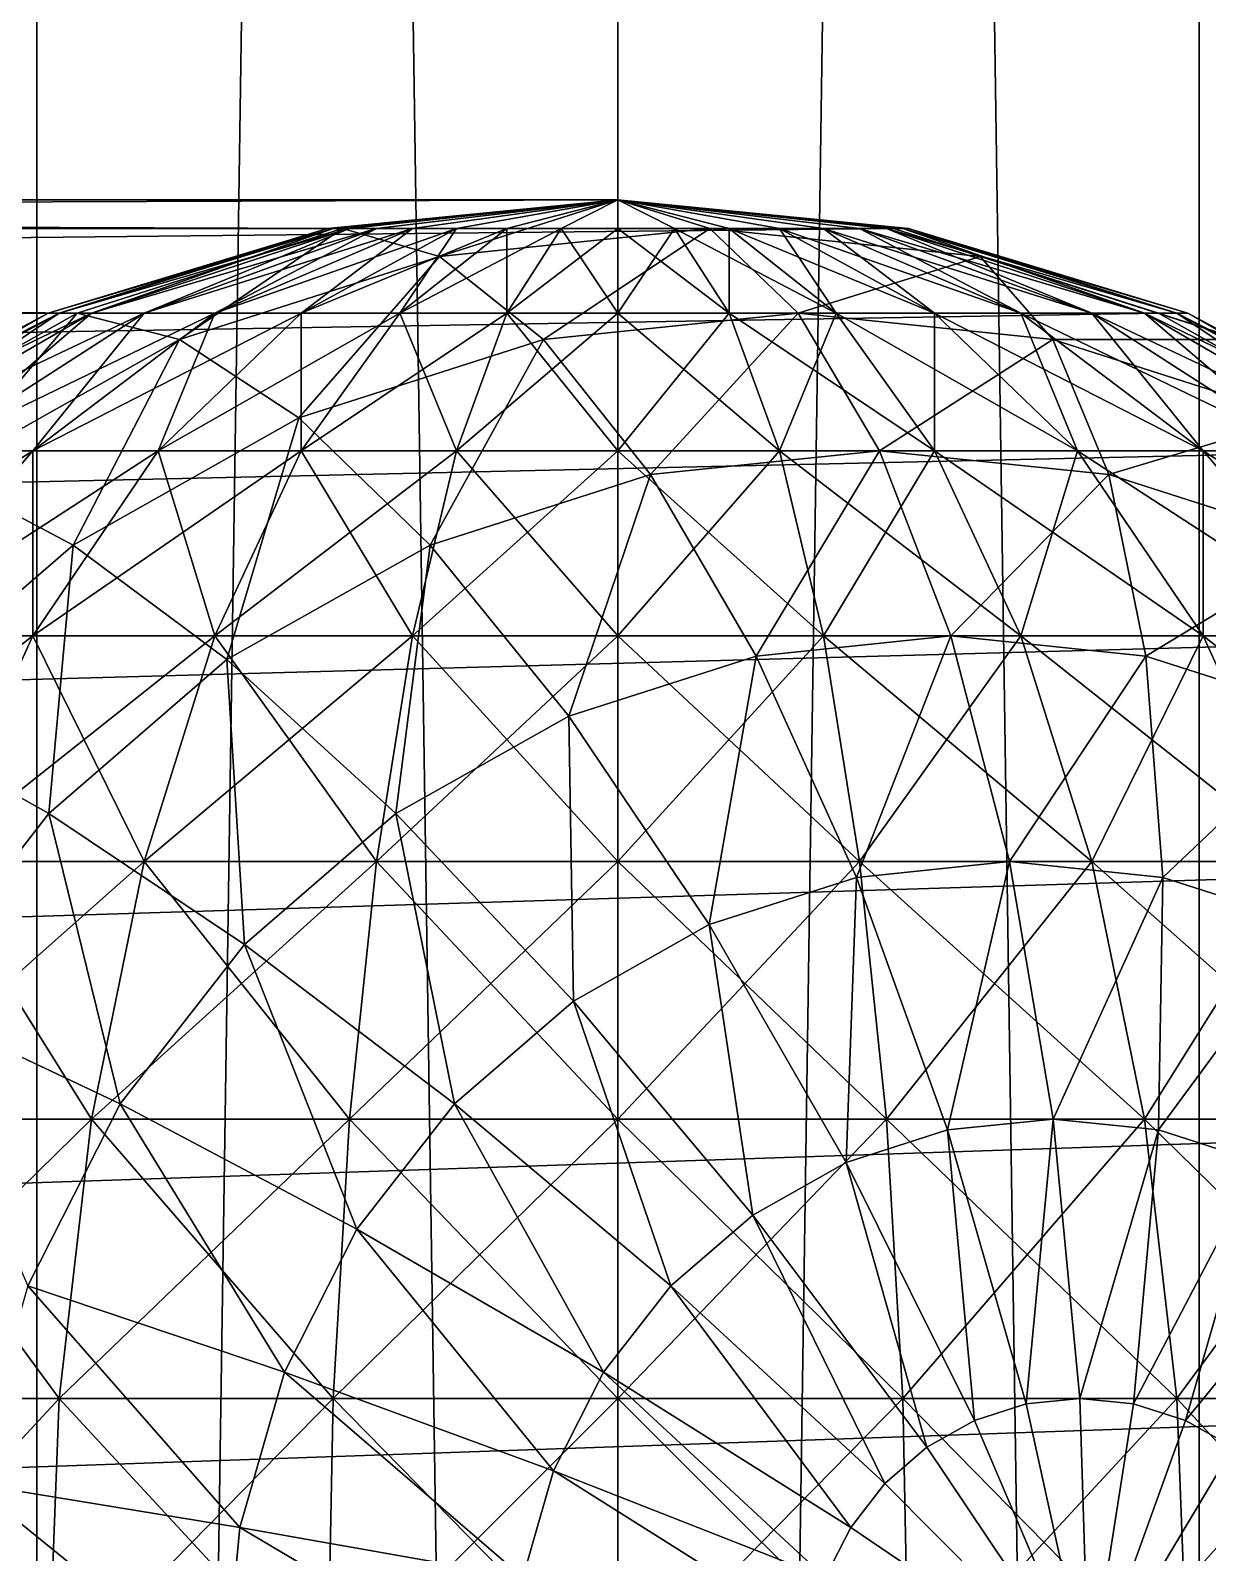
# Model space of a CAD drawing. Header units: millimetres. Extents: x -510 to 550, y -577 to 577.
# Drawn here: x 41.84 to 48.17, y -424.27 to -416.09 of the extents above; entities that cross this region are included whole.
import ezdxf

# ---------------------------------------------------------------- set-up
doc = ezdxf.new("R2010")
doc.units = ezdxf.units.MM
for name, color, linetype, true_color in [('middle_right_fork_1', 7, 'Continuous', 0x5c6b75), ('middle_right_fork_top', 7, 'Continuous', 0x5c6b75), ('middle_right_support_collision', 7, 'Continuous', 0x5c6b75), ('structure_right_middle_bridge', 7, 'Continuous', 0x5c6b75)]:
    doc.layers.add(name, color=color, linetype=linetype, true_color=true_color)

msp = doc.modelspace()

# ---------------------------------------------------------------- linework, layer by layer
at = {"layer": 'middle_right_fork_1', "true_color": 0x5c6b75}
for points in [[(0, -417, -280), (-1.4806, -417.1537, -279.5065), (43.5194, -417.1537, -144.5065)], [(1.4806, -417.1537, -280.4935), (0, -417, -280), (45, -417, -145)], [(0, -417, -280), (43.5194, -417.1537, -144.5065), (45, -417, -145)], [(1.4806, -417.1537, -280.4935), (45, -417, -145), (46.4806, -417.1537, -145.4935)], [(45, -417, -145), (43.5194, -417.1537, -144.5065), (44.0414, -417.3045, -143.0353)], [(45, -417, -145), (44.0414, -417.3045, -143.0353), (45.4935, -417.1537, -143.5194)], [(46.4806, -417.1537, -145.4935), (45, -417, -145), (45.4935, -417.1537, -143.5194)], [(-1.4806, -417.1537, -279.5065), (-2.9044, -417.609, -279.0319), (42.0956, -417.609, -144.0319)], [(-1.4806, -417.1537, -279.5065), (42.0956, -417.609, -144.0319), (43.5194, -417.1537, -144.5065)], [(2.9044, -417.609, -280.9681), (1.4806, -417.1537, -280.4935), (46.4806, -417.1537, -145.4935)], [(2.9044, -417.609, -280.9681), (46.4806, -417.1537, -145.4935), (47.9044, -417.609, -145.9681)], [(43.5194, -417.1537, -144.5065), (42.0956, -417.609, -144.0319), (42.645, -417.751, -142.5698)], [(43.5194, -417.1537, -144.5065), (42.645, -417.751, -142.5698), (44.0414, -417.3045, -143.0353)], [(45.4935, -417.1537, -143.5194), (44.0414, -417.3045, -143.0353), (44.6002, -417.751, -141.6397)], [(45.4935, -417.1537, -143.5194), (44.6002, -417.751, -141.6397), (45.9681, -417.609, -142.0956)], [(46.4806, -417.1537, -145.4935), (45.4935, -417.1537, -143.5194), (46.9457, -417.3045, -144.0034)], [(46.9457, -417.3045, -144.0034), (45.4935, -417.1537, -143.5194), (45.9681, -417.609, -142.0956)], [(47.9044, -417.609, -145.9681), (46.4806, -417.1537, -145.4935), (46.9457, -417.3045, -144.0034)], [(44.0414, -417.3045, -143.0353), (42.645, -417.751, -142.5698), (43.2848, -418.1716, -141.2012)], [(44.0414, -417.3045, -143.0353), (43.2848, -418.1716, -141.2012), (44.6002, -417.751, -141.6397)], [(46.9457, -417.3045, -144.0034), (45.9681, -417.609, -142.0956), (47.336, -417.751, -142.5516)], [(47.9044, -417.609, -145.9681), (46.9457, -417.3045, -144.0034), (48.3421, -417.751, -144.4689)], [(48.3421, -417.751, -144.4689), (46.9457, -417.3045, -144.0034), (47.336, -417.751, -142.5516)], [(-2.9044, -417.609, -279.0319), (40.7835, -418.3482, -143.5945), (42.0956, -417.609, -144.0319)], [(4.2165, -418.3482, -281.4055), (2.9044, -417.609, -280.9681), (47.9044, -417.609, -145.9681)], [(4.2165, -418.3482, -281.4055), (47.9044, -417.609, -145.9681), (49.2165, -418.3482, -146.4055)], [(42.0956, -417.609, -144.0319), (40.7835, -418.3482, -143.5945), (41.3581, -418.4761, -142.1409)], [(42.0956, -417.609, -144.0319), (41.3581, -418.4761, -142.1409), (42.645, -417.751, -142.5698)], [(45.9681, -417.609, -142.0956), (44.6002, -417.751, -141.6397), (45.1744, -418.4761, -140.3732)], [(45.9681, -417.609, -142.0956), (45.1744, -418.4761, -140.3732), (46.4055, -418.3482, -140.7835)], [(47.336, -417.751, -142.5516), (45.9681, -417.609, -142.0956), (46.4055, -418.3482, -140.7835)], [(49.2165, -418.3482, -146.4055), (47.9044, -417.609, -145.9681), (48.3421, -417.751, -144.4689)], [(42.645, -417.751, -142.5698), (41.3581, -418.4761, -142.1409), (42.0726, -418.8546, -140.7971)], [(42.645, -417.751, -142.5698), (42.0726, -418.8546, -140.7971), (43.2848, -418.1716, -141.2012)], [(44.6002, -417.751, -141.6397), (43.2848, -418.1716, -141.2012), (43.9906, -418.8546, -139.9786)], [(44.6002, -417.751, -141.6397), (43.9906, -418.8546, -139.9786), (45.1744, -418.4761, -140.3732)], [(47.336, -417.751, -142.5516), (46.4055, -418.3482, -140.7835), (47.6366, -418.4761, -141.1939)], [(48.3421, -417.751, -144.4689), (47.336, -417.751, -142.5516), (48.6514, -418.1716, -142.9901)], [(48.6514, -418.1716, -142.9901), (47.336, -417.751, -142.5516), (47.6366, -418.4761, -141.1939)], [(43.2848, -418.1716, -141.2012), (42.0726, -418.8546, -140.7971), (42.8996, -419.4693, -139.6149)], [(43.2848, -418.1716, -141.2012), (42.8996, -419.4693, -139.6149), (43.9906, -418.8546, -139.9786)], [(48.6514, -418.1716, -142.9901), (47.6366, -418.4761, -141.1939), (48.8204, -418.8546, -141.5885)], [(5.3666, -419.3431, -281.7889), (4.2165, -418.3482, -281.4055), (49.2165, -418.3482, -146.4055)], [(5.3666, -419.3431, -281.7889), (49.2165, -418.3482, -146.4055), (50.3666, -419.3431, -146.7889)], [(46.4055, -418.3482, -140.7835), (45.1744, -418.4761, -140.3732), (45.7419, -419.4518, -139.2844)], [(46.4055, -418.3482, -140.7835), (45.7419, -419.4518, -139.2844), (46.7889, -419.3431, -139.6334)], [(47.6366, -418.4761, -141.1939), (46.4055, -418.3482, -140.7835), (46.7889, -419.3431, -139.6334)], [(41.3581, -418.4761, -142.1409), (41.0101, -419.7737, -140.443), (42.0726, -418.8546, -140.7971)], [(45.1744, -418.4761, -140.3732), (43.9906, -418.8546, -139.9786), (44.7352, -419.7737, -138.9489)], [(45.1744, -418.4761, -140.3732), (44.7352, -419.7737, -138.9489), (45.7419, -419.4518, -139.2844)], [(47.6366, -418.4761, -141.1939), (46.7889, -419.3431, -139.6334), (47.8358, -419.4518, -139.9824)], [(48.8204, -418.8546, -141.5885), (47.6366, -418.4761, -141.1939), (47.8358, -419.4518, -139.9824)], [(42.0726, -418.8546, -140.7971), (41.0101, -419.7737, -140.443), (41.9434, -420.2965, -139.2961)], [(42.0726, -418.8546, -140.7971), (41.9434, -420.2965, -139.2961), (42.8996, -419.4693, -139.6149)], [(43.9906, -418.8546, -139.9786), (42.8996, -419.4693, -139.6149), (43.8074, -420.2965, -138.6396)], [(43.9906, -418.8546, -139.9786), (43.8074, -420.2965, -138.6396), (44.7352, -419.7737, -138.9489)], [(48.8204, -418.8546, -141.5885), (47.8358, -419.4518, -139.9824), (48.8425, -419.7737, -140.318)], [(6.3104, -420.5554, -282.1035), (5.3666, -419.3431, -281.7889), (50.3666, -419.3431, -146.7889)], [(6.3104, -420.5554, -282.1035), (50.3666, -419.3431, -146.7889), (51.3104, -420.5554, -147.1035)], [(46.7889, -419.3431, -139.6334), (45.7419, -419.4518, -139.2844), (46.2809, -420.6408, -138.4154)], [(46.7889, -419.3431, -139.6334), (46.2809, -420.6408, -138.4154), (47.1035, -420.5554, -138.6896)], [(47.8358, -419.4518, -139.9824), (46.7889, -419.3431, -139.6334), (47.1035, -420.5554, -138.6896)], [(45.7419, -419.4518, -139.2844), (44.7352, -419.7737, -138.9489), (45.4899, -420.8938, -138.1517)], [(45.7419, -419.4518, -139.2844), (45.4899, -420.8938, -138.1517), (46.2809, -420.6408, -138.4154)], [(47.8358, -419.4518, -139.9824), (47.1035, -420.5554, -138.6896), (47.9261, -420.6408, -138.9638)], [(48.8425, -419.7737, -140.318), (47.8358, -419.4518, -139.9824), (47.9261, -420.6408, -138.9638)], [(42.8996, -419.4693, -139.6149), (41.9434, -420.2965, -139.2961), (42.9941, -421, -138.3685)], [(42.8996, -419.4693, -139.6149), (42.9941, -421, -138.3685), (43.8074, -420.2965, -138.6396)], [(41.0101, -419.7737, -140.443), (41.1586, -421.3045, -139.0345), (41.9434, -420.2965, -139.2961)], [(44.7352, -419.7737, -138.9489), (43.8074, -420.2965, -138.6396), (44.7609, -421.3045, -137.9087)], [(44.7352, -419.7737, -138.9489), (44.7609, -421.3045, -137.9087), (45.4899, -420.8938, -138.1517)], [(48.8425, -419.7737, -140.318), (47.9261, -420.6408, -138.9638), (48.717, -420.8938, -139.2274)], [(41.9434, -420.2965, -139.2961), (41.1586, -421.3045, -139.0345), (42.3267, -421.8572, -138.1461)], [(41.9434, -420.2965, -139.2961), (42.3267, -421.8572, -138.1461), (42.9941, -421, -138.3685)], [(43.8074, -420.2965, -138.6396), (42.9941, -421, -138.3685), (44.122, -421.8572, -137.6958)], [(43.8074, -420.2965, -138.6396), (44.122, -421.8572, -137.6958), (44.7609, -421.3045, -137.9087)], [(7.0118, -421.9385, -282.3373), (6.3104, -420.5554, -282.1035), (51.3104, -420.5554, -147.1035)], [(7.0118, -421.9385, -282.3373), (51.3104, -420.5554, -147.1035), (52.0118, -421.9385, -147.3373)], [(47.1035, -420.5554, -138.6896), (46.2809, -420.6408, -138.4154), (46.7706, -421.9974, -137.7994)], [(47.1035, -420.5554, -138.6896), (46.7706, -421.9974, -137.7994), (47.3373, -421.9385, -137.9882)], [(47.9261, -420.6408, -138.9638), (47.1035, -420.5554, -138.6896), (47.3373, -421.9385, -137.9882)], [(46.2809, -420.6408, -138.4154), (45.4899, -420.8938, -138.1517), (46.2258, -422.1716, -137.6178)], [(46.2809, -420.6408, -138.4154), (46.2258, -422.1716, -137.6178), (46.7706, -421.9974, -137.7994)], [(47.9261, -420.6408, -138.9638), (47.3373, -421.9385, -137.9882), (47.9039, -421.9974, -138.1771)], [(48.717, -420.8938, -139.2274), (47.9261, -420.6408, -138.9638), (47.9039, -421.9974, -138.1771)], [(45.4899, -420.8938, -138.1517), (44.7609, -421.3045, -137.9087), (45.7237, -422.4545, -137.4504)], [(45.4899, -420.8938, -138.1517), (45.7237, -422.4545, -137.4504), (46.2258, -422.1716, -137.6178)], [(48.717, -420.8938, -139.2274), (47.9039, -421.9974, -138.1771), (48.4487, -422.1716, -138.3587)], [(42.9941, -421, -138.3685), (42.3267, -421.8572, -138.1461), (43.5976, -422.5307, -137.521)], [(42.9941, -421, -138.3685), (43.5976, -422.5307, -137.521), (44.122, -421.8572, -137.6958)], [(41.1586, -421.3045, -139.0345), (41.8308, -422.8352, -137.9808), (42.3267, -421.8572, -138.1461)], [(44.7609, -421.3045, -137.9087), (44.122, -421.8572, -137.6958), (45.2836, -422.8352, -137.3037)], [(44.7609, -421.3045, -137.9087), (45.2836, -422.8352, -137.3037), (45.7237, -422.4545, -137.4504)], [(42.3267, -421.8572, -138.1461), (41.8308, -422.8352, -137.9808), (43.2079, -423.2991, -137.3911)], [(42.3267, -421.8572, -138.1461), (43.2079, -423.2991, -137.3911), (43.5976, -422.5307, -137.521)], [(44.122, -421.8572, -137.6958), (43.5976, -422.5307, -137.521), (44.9224, -423.2991, -137.1833)], [(44.122, -421.8572, -137.6958), (44.9224, -423.2991, -137.1833), (45.2836, -422.8352, -137.3037)], [(7.4436, -423.4393, -282.4812), (7.0118, -421.9385, -282.3373), (52.0118, -421.9385, -147.3373)], [(7.4436, -423.4393, -282.4812), (52.0118, -421.9385, -147.3373), (52.4436, -423.4393, -147.4812)], [(47.3373, -421.9385, -137.9882), (46.7706, -421.9974, -137.7994), (47.1924, -423.4693, -137.4601)], [(47.3373, -421.9385, -137.9882), (47.1924, -423.4693, -137.4601), (47.4812, -423.4393, -137.5564)], [(47.9039, -421.9974, -138.1771), (47.3373, -421.9385, -137.9882), (47.4812, -423.4393, -137.5564)], [(46.7706, -421.9974, -137.7994), (46.2258, -422.1716, -137.6178), (46.9146, -423.5581, -137.3675)], [(46.7706, -421.9974, -137.7994), (46.9146, -423.5581, -137.3675), (47.1924, -423.4693, -137.4601)], [(47.9039, -421.9974, -138.1771), (47.4812, -423.4393, -137.5564), (47.7701, -423.4693, -137.6526)], [(48.4487, -422.1716, -138.3587), (47.9039, -421.9974, -138.1771), (47.7701, -423.4693, -137.6526)], [(46.2258, -422.1716, -137.6178), (45.7237, -422.4545, -137.4504), (46.6586, -423.7023, -137.2822)], [(46.2258, -422.1716, -137.6178), (46.6586, -423.7023, -137.2822), (46.9146, -423.5581, -137.3675)], [(48.4487, -422.1716, -138.3587), (47.7701, -423.4693, -137.6526), (48.0478, -423.5581, -137.7452)], [(48.9508, -422.4545, -138.5261), (48.4487, -422.1716, -138.3587), (48.0478, -423.5581, -137.7452)], [(45.7237, -422.4545, -137.4504), (45.2836, -422.8352, -137.3037), (46.4342, -423.8964, -137.2074)], [(45.7237, -422.4545, -137.4504), (46.4342, -423.8964, -137.2074), (46.6586, -423.7023, -137.2822)], [(48.9508, -422.4545, -138.5261), (48.0478, -423.5581, -137.7452), (48.3038, -423.7023, -137.8306)], [(43.5976, -422.5307, -137.521), (43.2079, -423.2991, -137.3911), (44.654, -423.8284, -137.0938)], [(43.5976, -422.5307, -137.521), (44.654, -423.8284, -137.0938), (44.9224, -423.2991, -137.1833)], [(41.8308, -422.8352, -137.9808), (41.5254, -423.8964, -137.879), (42.968, -424.1329, -137.3111)], [(41.8308, -422.8352, -137.9808), (42.968, -424.1329, -137.3111), (43.2079, -423.2991, -137.3911)], [(45.2836, -422.8352, -137.3037), (44.9224, -423.2991, -137.1833), (46.2501, -424.1329, -137.146)], [(45.2836, -422.8352, -137.3037), (46.2501, -424.1329, -137.146), (46.4342, -423.8964, -137.2074)], [(43.2079, -423.2991, -137.3911), (42.968, -424.1329, -137.3111), (44.4887, -424.4027, -137.0387)], [(43.2079, -423.2991, -137.3911), (44.4887, -424.4027, -137.0387), (44.654, -423.8284, -137.0938)], [(44.9224, -423.2991, -137.1833), (44.654, -423.8284, -137.0938), (46.1133, -424.4027, -137.1004)], [(44.9224, -423.2991, -137.1833), (46.1133, -424.4027, -137.1004), (46.2501, -424.1329, -137.146)], [(7.5895, -425, -282.5298), (7.4436, -423.4393, -282.4812), (52.4436, -423.4393, -147.4812)], [(7.5895, -425, -282.5298), (52.4436, -423.4393, -147.4812), (52.5895, -425, -147.5298)], [(47.4812, -423.4393, -137.5564), (47.1924, -423.4693, -137.4601), (47.5298, -425, -137.4105)], [(47.7701, -423.4693, -137.6526), (47.4812, -423.4393, -137.5564), (47.5298, -425, -137.4105)], [(47.1924, -423.4693, -137.4601), (46.9146, -423.5581, -137.3675), (47.5298, -425, -137.4105)], [(48.0478, -423.5581, -137.7452), (47.7701, -423.4693, -137.6526), (47.5298, -425, -137.4105)], [(46.9146, -423.5581, -137.3675), (46.6586, -423.7023, -137.2822), (47.5298, -425, -137.4105)], [(48.3038, -423.7023, -137.8306), (48.0478, -423.5581, -137.7452), (47.5298, -425, -137.4105)], [(46.6586, -423.7023, -137.2822), (46.4342, -423.8964, -137.2074), (47.5298, -425, -137.4105)], [(48.5282, -423.8964, -137.9054), (48.3038, -423.7023, -137.8306), (47.5298, -425, -137.4105)], [(44.654, -423.8284, -137.0938), (44.4887, -424.4027, -137.0387), (46.029, -424.6955, -137.0723)], [(44.654, -423.8284, -137.0938), (46.029, -424.6955, -137.0723), (46.1133, -424.4027, -137.1004)], [(41.5254, -423.8964, -137.879), (41.4223, -425, -137.8446), (42.887, -425, -137.2841)], [(41.5254, -423.8964, -137.879), (42.887, -425, -137.2841), (42.968, -424.1329, -137.3111)], [(46.4342, -423.8964, -137.2074), (46.2501, -424.1329, -137.146), (47.5298, -425, -137.4105)], [(48.7123, -424.1329, -137.9667), (48.5282, -423.8964, -137.9054), (47.5298, -425, -137.4105)], [(42.968, -424.1329, -137.3111), (42.887, -425, -137.2841), (44.4329, -425, -137.0201)], [(42.968, -424.1329, -137.3111), (44.4329, -425, -137.0201), (44.4887, -424.4027, -137.0387)], [(46.2501, -424.1329, -137.146), (46.1133, -424.4027, -137.1004), (47.5298, -425, -137.4105)], [(48.8491, -424.4027, -138.0123), (48.7123, -424.1329, -137.9667), (47.5298, -425, -137.4105)]]:
    msp.add_3dface(points, dxfattribs=at)
at = {"layer": 'middle_right_fork_top', "true_color": 0x5c6b75}
for points in [[(45, -417, -145), (43.4393, -417.1537, -145), (43.4693, -417.1537, -144.6955)], [(45, -417, -145), (43.4693, -417.1537, -145.3045), (43.4393, -417.1537, -145)], [(45, -417, -145), (43.4693, -417.1537, -144.6955), (43.5581, -417.1537, -144.4027)], [(45, -417, -145), (43.5581, -417.1537, -145.5973), (43.4693, -417.1537, -145.3045)], [(45, -417, -145), (43.5581, -417.1537, -144.4027), (43.7023, -417.1537, -144.1329)], [(45, -417, -145), (43.7023, -417.1537, -145.8671), (43.5581, -417.1537, -145.5973)], [(45, -417, -145), (43.7023, -417.1537, -144.1329), (43.8964, -417.1537, -143.8964)], [(45, -417, -145), (43.8964, -417.1537, -146.1036), (43.7023, -417.1537, -145.8671)], [(45, -417, -145), (43.8964, -417.1537, -143.8964), (44.1329, -417.1537, -143.7023)], [(45, -417, -145), (44.1329, -417.1537, -146.2977), (43.8964, -417.1537, -146.1036)], [(45, -417, -145), (44.1329, -417.1537, -143.7023), (44.4027, -417.1537, -143.5581)], [(45, -417, -145), (44.4027, -417.1537, -146.4419), (44.1329, -417.1537, -146.2977)], [(45, -417, -145), (44.4027, -417.1537, -143.5581), (44.6955, -417.1537, -143.4693)], [(45, -417, -145), (44.6955, -417.1537, -146.5307), (44.4027, -417.1537, -146.4419)], [(45, -417, -145), (44.6955, -417.1537, -143.4693), (45, -417.1537, -143.4393)], [(45, -417, -145), (45, -417.1537, -146.5607), (44.6955, -417.1537, -146.5307)], [(45, -417, -145), (46.5307, -417.1537, -144.6955), (46.5607, -417.1537, -145)], [(45, -417, -145), (46.4419, -417.1537, -144.4027), (46.5307, -417.1537, -144.6955)], [(45, -417, -145), (46.2977, -417.1537, -144.1329), (46.4419, -417.1537, -144.4027)], [(45, -417, -145), (46.1036, -417.1537, -143.8964), (46.2977, -417.1537, -144.1329)], [(45, -417, -145), (45.8671, -417.1537, -143.7023), (46.1036, -417.1537, -143.8964)], [(45, -417, -145), (45.5973, -417.1537, -143.5581), (45.8671, -417.1537, -143.7023)], [(45, -417, -145), (45.3045, -417.1537, -143.4693), (45.5973, -417.1537, -143.5581)], [(45, -417, -145), (45, -417.1537, -143.4393), (45.3045, -417.1537, -143.4693)], [(45, -417, -145), (45.3045, -417.1537, -146.5307), (45, -417.1537, -146.5607)], [(45, -417, -145), (45.5973, -417.1537, -146.4419), (45.3045, -417.1537, -146.5307)], [(45, -417, -145), (45.8671, -417.1537, -146.2977), (45.5973, -417.1537, -146.4419)], [(45, -417, -145), (46.1036, -417.1537, -146.1036), (45.8671, -417.1537, -146.2977)], [(45, -417, -145), (46.2977, -417.1537, -145.8671), (46.1036, -417.1537, -146.1036)], [(45, -417, -145), (46.4419, -417.1537, -145.5973), (46.2977, -417.1537, -145.8671)], [(45, -417, -145), (46.5307, -417.1537, -145.3045), (46.4419, -417.1537, -145.5973)], [(45, -417, -145), (46.5607, -417.1537, -145), (46.5307, -417.1537, -145.3045)], [(43.4693, -417.1537, -144.6955), (43.4393, -417.1537, -145), (41.9385, -417.609, -145)], [(43.4693, -417.1537, -144.6955), (41.9385, -417.609, -145), (41.9974, -417.609, -144.4027)], [(43.4393, -417.1537, -145), (41.9974, -417.609, -145.5973), (41.9385, -417.609, -145)], [(43.5581, -417.1537, -144.4027), (43.4693, -417.1537, -144.6955), (41.9974, -417.609, -144.4027)], [(43.5581, -417.1537, -144.4027), (41.9974, -417.609, -144.4027), (42.1716, -417.609, -143.8284)], [(43.4393, -417.1537, -145), (43.4693, -417.1537, -145.3045), (41.9974, -417.609, -145.5973)], [(43.4693, -417.1537, -145.3045), (42.1716, -417.609, -146.1716), (41.9974, -417.609, -145.5973)], [(43.7023, -417.1537, -144.1329), (43.5581, -417.1537, -144.4027), (42.1716, -417.609, -143.8284)], [(43.7023, -417.1537, -144.1329), (42.1716, -417.609, -143.8284), (42.4545, -417.609, -143.2991)], [(43.4693, -417.1537, -145.3045), (43.5581, -417.1537, -145.5973), (42.1716, -417.609, -146.1716)], [(43.5581, -417.1537, -145.5973), (42.4545, -417.609, -146.7009), (42.1716, -417.609, -146.1716)], [(43.8964, -417.1537, -143.8964), (43.7023, -417.1537, -144.1329), (42.4545, -417.609, -143.2991)], [(43.8964, -417.1537, -143.8964), (42.4545, -417.609, -143.2991), (42.8352, -417.609, -142.8352)], [(43.5581, -417.1537, -145.5973), (43.7023, -417.1537, -145.8671), (42.4545, -417.609, -146.7009)], [(43.7023, -417.1537, -145.8671), (42.8352, -417.609, -147.1648), (42.4545, -417.609, -146.7009)], [(44.1329, -417.1537, -143.7023), (43.8964, -417.1537, -143.8964), (42.8352, -417.609, -142.8352)], [(44.1329, -417.1537, -143.7023), (42.8352, -417.609, -142.8352), (43.2991, -417.609, -142.4545)], [(43.7023, -417.1537, -145.8671), (43.8964, -417.1537, -146.1036), (42.8352, -417.609, -147.1648)], [(43.8964, -417.1537, -146.1036), (43.2991, -417.609, -147.5455), (42.8352, -417.609, -147.1648)], [(44.4027, -417.1537, -143.5581), (44.1329, -417.1537, -143.7023), (43.2991, -417.609, -142.4545)], [(44.4027, -417.1537, -143.5581), (43.2991, -417.609, -142.4545), (43.8284, -417.609, -142.1716)], [(43.8964, -417.1537, -146.1036), (44.1329, -417.1537, -146.2977), (43.2991, -417.609, -147.5455)], [(44.1329, -417.1537, -146.2977), (43.8284, -417.609, -147.8284), (43.2991, -417.609, -147.5455)], [(44.6955, -417.1537, -143.4693), (44.4027, -417.1537, -143.5581), (43.8284, -417.609, -142.1716)], [(44.6955, -417.1537, -143.4693), (43.8284, -417.609, -142.1716), (44.4027, -417.609, -141.9974)], [(44.1329, -417.1537, -146.2977), (44.4027, -417.1537, -146.4419), (43.8284, -417.609, -147.8284)], [(44.4027, -417.1537, -146.4419), (44.4027, -417.609, -148.0026), (43.8284, -417.609, -147.8284)], [(45, -417.1537, -143.4393), (44.6955, -417.1537, -143.4693), (44.4027, -417.609, -141.9974)], [(45, -417.1537, -143.4393), (44.4027, -417.609, -141.9974), (45, -417.609, -141.9385)], [(44.4027, -417.1537, -146.4419), (44.6955, -417.1537, -146.5307), (44.4027, -417.609, -148.0026)], [(44.6955, -417.1537, -146.5307), (45, -417.609, -148.0615), (44.4027, -417.609, -148.0026)], [(44.6955, -417.1537, -146.5307), (45, -417.1537, -146.5607), (45, -417.609, -148.0615)], [(45.3045, -417.1537, -143.4693), (45, -417.1537, -143.4393), (45, -417.609, -141.9385)], [(45.3045, -417.1537, -143.4693), (45, -417.609, -141.9385), (45.5973, -417.609, -141.9974)], [(45, -417.1537, -146.5607), (45.3045, -417.1537, -146.5307), (45.5973, -417.609, -148.0026)], [(45, -417.1537, -146.5607), (45.5973, -417.609, -148.0026), (45, -417.609, -148.0615)], [(45.5973, -417.1537, -143.5581), (45.3045, -417.1537, -143.4693), (45.5973, -417.609, -141.9974)], [(45.3045, -417.1537, -146.5307), (45.5973, -417.1537, -146.4419), (46.1716, -417.609, -147.8284)], [(45.3045, -417.1537, -146.5307), (46.1716, -417.609, -147.8284), (45.5973, -417.609, -148.0026)], [(45.8671, -417.1537, -143.7023), (45.5973, -417.1537, -143.5581), (46.1716, -417.609, -142.1716)], [(45.5973, -417.1537, -143.5581), (45.5973, -417.609, -141.9974), (46.1716, -417.609, -142.1716)], [(45.5973, -417.1537, -146.4419), (45.8671, -417.1537, -146.2977), (46.7009, -417.609, -147.5455)], [(45.5973, -417.1537, -146.4419), (46.7009, -417.609, -147.5455), (46.1716, -417.609, -147.8284)], [(46.1036, -417.1537, -143.8964), (45.8671, -417.1537, -143.7023), (46.7009, -417.609, -142.4545)], [(45.8671, -417.1537, -143.7023), (46.1716, -417.609, -142.1716), (46.7009, -417.609, -142.4545)], [(45.8671, -417.1537, -146.2977), (46.1036, -417.1537, -146.1036), (47.1648, -417.609, -147.1648)], [(45.8671, -417.1537, -146.2977), (47.1648, -417.609, -147.1648), (46.7009, -417.609, -147.5455)], [(46.2977, -417.1537, -144.1329), (46.1036, -417.1537, -143.8964), (47.1648, -417.609, -142.8352)], [(46.1036, -417.1537, -143.8964), (46.7009, -417.609, -142.4545), (47.1648, -417.609, -142.8352)], [(46.1036, -417.1537, -146.1036), (46.2977, -417.1537, -145.8671), (47.5455, -417.609, -146.7009)], [(46.1036, -417.1537, -146.1036), (47.5455, -417.609, -146.7009), (47.1648, -417.609, -147.1648)], [(46.4419, -417.1537, -144.4027), (46.2977, -417.1537, -144.1329), (47.5455, -417.609, -143.2991)], [(46.2977, -417.1537, -144.1329), (47.1648, -417.609, -142.8352), (47.5455, -417.609, -143.2991)], [(46.2977, -417.1537, -145.8671), (46.4419, -417.1537, -145.5973), (47.8284, -417.609, -146.1716)], [(46.2977, -417.1537, -145.8671), (47.8284, -417.609, -146.1716), (47.5455, -417.609, -146.7009)], [(46.5307, -417.1537, -144.6955), (46.4419, -417.1537, -144.4027), (47.8284, -417.609, -143.8284)], [(46.4419, -417.1537, -144.4027), (47.5455, -417.609, -143.2991), (47.8284, -417.609, -143.8284)], [(46.4419, -417.1537, -145.5973), (46.5307, -417.1537, -145.3045), (48.0026, -417.609, -145.5973)], [(46.4419, -417.1537, -145.5973), (48.0026, -417.609, -145.5973), (47.8284, -417.609, -146.1716)], [(46.5607, -417.1537, -145), (46.5307, -417.1537, -144.6955), (48.0026, -417.609, -144.4027)], [(46.5307, -417.1537, -144.6955), (47.8284, -417.609, -143.8284), (48.0026, -417.609, -144.4027)], [(46.5307, -417.1537, -145.3045), (46.5607, -417.1537, -145), (48.0615, -417.609, -145)], [(46.5307, -417.1537, -145.3045), (48.0615, -417.609, -145), (48.0026, -417.609, -145.5973)], [(46.5607, -417.1537, -145), (48.0026, -417.609, -144.4027), (48.0615, -417.609, -145)], [(41.9974, -417.609, -144.4027), (41.9385, -417.609, -145), (40.5554, -418.3482, -145)], [(41.9974, -417.609, -144.4027), (40.5554, -418.3482, -145), (40.6408, -418.3482, -144.1329)], [(41.9385, -417.609, -145), (40.6408, -418.3482, -145.8671), (40.5554, -418.3482, -145)], [(42.1716, -417.609, -143.8284), (41.9974, -417.609, -144.4027), (40.6408, -418.3482, -144.1329)], [(42.1716, -417.609, -143.8284), (40.6408, -418.3482, -144.1329), (40.8938, -418.3482, -143.2991)], [(41.9385, -417.609, -145), (41.9974, -417.609, -145.5973), (40.6408, -418.3482, -145.8671)], [(41.9974, -417.609, -145.5973), (40.8938, -418.3482, -146.7009), (40.6408, -418.3482, -145.8671)], [(42.4545, -417.609, -143.2991), (42.1716, -417.609, -143.8284), (40.8938, -418.3482, -143.2991)], [(42.4545, -417.609, -143.2991), (40.8938, -418.3482, -143.2991), (41.3045, -418.3482, -142.5307)], [(41.9974, -417.609, -145.5973), (42.1716, -417.609, -146.1716), (40.8938, -418.3482, -146.7009)], [(42.1716, -417.609, -146.1716), (41.3045, -418.3482, -147.4693), (40.8938, -418.3482, -146.7009)], [(42.8352, -417.609, -142.8352), (42.4545, -417.609, -143.2991), (41.3045, -418.3482, -142.5307)], [(42.8352, -417.609, -142.8352), (41.3045, -418.3482, -142.5307), (41.8572, -418.3482, -141.8572)], [(42.1716, -417.609, -146.1716), (42.4545, -417.609, -146.7009), (41.3045, -418.3482, -147.4693)], [(42.4545, -417.609, -146.7009), (41.8572, -418.3482, -148.1428), (41.3045, -418.3482, -147.4693)], [(43.2991, -417.609, -142.4545), (42.8352, -417.609, -142.8352), (41.8572, -418.3482, -141.8572)], [(43.2991, -417.609, -142.4545), (41.8572, -418.3482, -141.8572), (42.5307, -418.3482, -141.3045)], [(42.4545, -417.609, -146.7009), (42.8352, -417.609, -147.1648), (41.8572, -418.3482, -148.1428)], [(42.8352, -417.609, -147.1648), (42.5307, -418.3482, -148.6955), (41.8572, -418.3482, -148.1428)], [(43.8284, -417.609, -142.1716), (43.2991, -417.609, -142.4545), (42.5307, -418.3482, -141.3045)], [(43.8284, -417.609, -142.1716), (42.5307, -418.3482, -141.3045), (43.2991, -418.3482, -140.8938)], [(42.8352, -417.609, -147.1648), (43.2991, -417.609, -147.5455), (42.5307, -418.3482, -148.6955)], [(43.2991, -417.609, -147.5455), (43.2991, -418.3482, -149.1062), (42.5307, -418.3482, -148.6955)], [(44.4027, -417.609, -141.9974), (43.8284, -417.609, -142.1716), (43.2991, -418.3482, -140.8938)], [(44.4027, -417.609, -141.9974), (43.2991, -418.3482, -140.8938), (44.1329, -418.3482, -140.6408)], [(43.2991, -417.609, -147.5455), (43.8284, -417.609, -147.8284), (43.2991, -418.3482, -149.1062)], [(43.8284, -417.609, -147.8284), (44.1329, -418.3482, -149.3592), (43.2991, -418.3482, -149.1062)], [(43.8284, -417.609, -147.8284), (44.4027, -417.609, -148.0026), (44.1329, -418.3482, -149.3592)], [(45, -417.609, -141.9385), (44.4027, -417.609, -141.9974), (44.1329, -418.3482, -140.6408)], [(45, -417.609, -141.9385), (44.1329, -418.3482, -140.6408), (45, -418.3482, -140.5554)], [(44.4027, -417.609, -148.0026), (45, -418.3482, -149.4446), (44.1329, -418.3482, -149.3592)], [(44.4027, -417.609, -148.0026), (45, -417.609, -148.0615), (45, -418.3482, -149.4446)], [(45.5973, -417.609, -141.9974), (45, -417.609, -141.9385), (45, -418.3482, -140.5554)], [(45.5973, -417.609, -141.9974), (45, -418.3482, -140.5554), (45.8671, -418.3482, -140.6408)], [(45, -417.609, -148.0615), (45.5973, -417.609, -148.0026), (45.8671, -418.3482, -149.3592)], [(45, -417.609, -148.0615), (45.8671, -418.3482, -149.3592), (45, -418.3482, -149.4446)], [(46.1716, -417.609, -142.1716), (45.5973, -417.609, -141.9974), (45.8671, -418.3482, -140.6408)], [(45.5973, -417.609, -148.0026), (46.1716, -417.609, -147.8284), (46.7009, -418.3482, -149.1062)], [(45.5973, -417.609, -148.0026), (46.7009, -418.3482, -149.1062), (45.8671, -418.3482, -149.3592)], [(46.1716, -417.609, -142.1716), (45.8671, -418.3482, -140.6408), (46.7009, -418.3482, -140.8938)], [(46.7009, -417.609, -142.4545), (46.1716, -417.609, -142.1716), (46.7009, -418.3482, -140.8938)], [(46.1716, -417.609, -147.8284), (46.7009, -417.609, -147.5455), (47.4693, -418.3482, -148.6955)], [(46.1716, -417.609, -147.8284), (47.4693, -418.3482, -148.6955), (46.7009, -418.3482, -149.1062)], [(47.1648, -417.609, -142.8352), (46.7009, -417.609, -142.4545), (47.4693, -418.3482, -141.3045)], [(46.7009, -417.609, -142.4545), (46.7009, -418.3482, -140.8938), (47.4693, -418.3482, -141.3045)], [(46.7009, -417.609, -147.5455), (47.1648, -417.609, -147.1648), (48.1428, -418.3482, -148.1428)], [(46.7009, -417.609, -147.5455), (48.1428, -418.3482, -148.1428), (47.4693, -418.3482, -148.6955)], [(47.5455, -417.609, -143.2991), (47.1648, -417.609, -142.8352), (48.1428, -418.3482, -141.8572)], [(47.1648, -417.609, -142.8352), (47.4693, -418.3482, -141.3045), (48.1428, -418.3482, -141.8572)], [(47.1648, -417.609, -147.1648), (47.5455, -417.609, -146.7009), (48.6955, -418.3482, -147.4693)], [(47.1648, -417.609, -147.1648), (48.6955, -418.3482, -147.4693), (48.1428, -418.3482, -148.1428)], [(47.8284, -417.609, -143.8284), (47.5455, -417.609, -143.2991), (48.6955, -418.3482, -142.5307)], [(47.5455, -417.609, -143.2991), (48.1428, -418.3482, -141.8572), (48.6955, -418.3482, -142.5307)], [(47.5455, -417.609, -146.7009), (47.8284, -417.609, -146.1716), (49.1062, -418.3482, -146.7009)], [(47.5455, -417.609, -146.7009), (49.1062, -418.3482, -146.7009), (48.6955, -418.3482, -147.4693)], [(48.0026, -417.609, -144.4027), (47.8284, -417.609, -143.8284), (49.1062, -418.3482, -143.2991)], [(47.8284, -417.609, -143.8284), (48.6955, -418.3482, -142.5307), (49.1062, -418.3482, -143.2991)], [(47.8284, -417.609, -146.1716), (48.0026, -417.609, -145.5973), (49.3592, -418.3482, -145.8671)], [(47.8284, -417.609, -146.1716), (49.3592, -418.3482, -145.8671), (49.1062, -418.3482, -146.7009)], [(48.0615, -417.609, -145), (48.0026, -417.609, -144.4027), (49.3592, -418.3482, -144.1329)], [(48.0026, -417.609, -144.4027), (49.1062, -418.3482, -143.2991), (49.3592, -418.3482, -144.1329)], [(48.0026, -417.609, -145.5973), (48.0615, -417.609, -145), (49.4446, -418.3482, -145)], [(48.0026, -417.609, -145.5973), (49.4446, -418.3482, -145), (49.3592, -418.3482, -145.8671)], [(48.0615, -417.609, -145), (49.3592, -418.3482, -144.1329), (49.4446, -418.3482, -145)], [(41.8572, -418.3482, -141.8572), (41.3045, -418.3482, -142.5307), (40.2965, -419.3431, -141.8572)], [(41.8572, -418.3482, -141.8572), (40.2965, -419.3431, -141.8572), (41, -419.3431, -141)], [(42.5307, -418.3482, -141.3045), (41.8572, -418.3482, -141.8572), (41, -419.3431, -141)], [(42.5307, -418.3482, -141.3045), (41, -419.3431, -141), (41.8572, -419.3431, -140.2965)], [(41.3045, -418.3482, -147.4693), (41.8572, -418.3482, -148.1428), (41, -419.3431, -149)], [(41.8572, -418.3482, -148.1428), (41.8572, -419.3431, -149.7035), (41, -419.3431, -149)], [(43.2991, -418.3482, -140.8938), (42.5307, -418.3482, -141.3045), (41.8572, -419.3431, -140.2965)], [(43.2991, -418.3482, -140.8938), (41.8572, -419.3431, -140.2965), (42.8352, -419.3431, -139.7737)], [(41.8572, -418.3482, -148.1428), (42.5307, -418.3482, -148.6955), (41.8572, -419.3431, -149.7035)], [(42.5307, -418.3482, -148.6955), (42.8352, -419.3431, -150.2263), (41.8572, -419.3431, -149.7035)], [(42.5307, -418.3482, -148.6955), (43.2991, -418.3482, -149.1062), (42.8352, -419.3431, -150.2263)], [(44.1329, -418.3482, -140.6408), (43.2991, -418.3482, -140.8938), (42.8352, -419.3431, -139.7737)], [(44.1329, -418.3482, -140.6408), (42.8352, -419.3431, -139.7737), (43.8964, -419.3431, -139.4518)], [(43.2991, -418.3482, -149.1062), (43.8964, -419.3431, -150.5482), (42.8352, -419.3431, -150.2263)], [(43.2991, -418.3482, -149.1062), (44.1329, -418.3482, -149.3592), (43.8964, -419.3431, -150.5482)], [(45, -418.3482, -140.5554), (44.1329, -418.3482, -140.6408), (43.8964, -419.3431, -139.4518)], [(45, -418.3482, -140.5554), (43.8964, -419.3431, -139.4518), (45, -419.3431, -139.3431)], [(44.1329, -418.3482, -149.3592), (45, -419.3431, -150.6569), (43.8964, -419.3431, -150.5482)], [(44.1329, -418.3482, -149.3592), (45, -418.3482, -149.4446), (45, -419.3431, -150.6569)], [(45.8671, -418.3482, -140.6408), (45, -418.3482, -140.5554), (45, -419.3431, -139.3431)], [(45.8671, -418.3482, -140.6408), (45, -419.3431, -139.3431), (46.1036, -419.3431, -139.4518)], [(45, -418.3482, -149.4446), (45.8671, -418.3482, -149.3592), (46.1036, -419.3431, -150.5482)], [(45, -418.3482, -149.4446), (46.1036, -419.3431, -150.5482), (45, -419.3431, -150.6569)], [(46.7009, -418.3482, -140.8938), (45.8671, -418.3482, -140.6408), (46.1036, -419.3431, -139.4518)], [(45.8671, -418.3482, -149.3592), (46.7009, -418.3482, -149.1062), (47.1648, -419.3431, -150.2263)], [(45.8671, -418.3482, -149.3592), (47.1648, -419.3431, -150.2263), (46.1036, -419.3431, -150.5482)], [(46.7009, -418.3482, -140.8938), (46.1036, -419.3431, -139.4518), (47.1648, -419.3431, -139.7737)], [(47.4693, -418.3482, -141.3045), (46.7009, -418.3482, -140.8938), (47.1648, -419.3431, -139.7737)], [(46.7009, -418.3482, -149.1062), (47.4693, -418.3482, -148.6955), (48.1428, -419.3431, -149.7035)], [(46.7009, -418.3482, -149.1062), (48.1428, -419.3431, -149.7035), (47.1648, -419.3431, -150.2263)], [(47.4693, -418.3482, -141.3045), (47.1648, -419.3431, -139.7737), (48.1428, -419.3431, -140.2965)], [(48.1428, -418.3482, -141.8572), (47.4693, -418.3482, -141.3045), (48.1428, -419.3431, -140.2965)], [(47.4693, -418.3482, -148.6955), (48.1428, -418.3482, -148.1428), (49, -419.3431, -149)], [(47.4693, -418.3482, -148.6955), (49, -419.3431, -149), (48.1428, -419.3431, -149.7035)], [(48.6955, -418.3482, -142.5307), (48.1428, -418.3482, -141.8572), (49, -419.3431, -141)], [(48.1428, -418.3482, -141.8572), (48.1428, -419.3431, -140.2965), (49, -419.3431, -141)], [(48.1428, -418.3482, -148.1428), (48.6955, -418.3482, -147.4693), (49.7035, -419.3431, -148.1428)], [(48.1428, -418.3482, -148.1428), (49.7035, -419.3431, -148.1428), (49, -419.3431, -149)], [(41.8572, -419.3431, -140.2965), (41, -419.3431, -141), (40.2965, -420.5554, -140.2965)], [(41.8572, -419.3431, -140.2965), (40.2965, -420.5554, -140.2965), (41.3045, -420.5554, -139.4693)], [(41, -419.3431, -149), (41.8572, -419.3431, -149.7035), (41.3045, -420.5554, -150.5307)], [(42.8352, -419.3431, -139.7737), (41.8572, -419.3431, -140.2965), (41.3045, -420.5554, -139.4693)], [(42.8352, -419.3431, -139.7737), (41.3045, -420.5554, -139.4693), (42.4545, -420.5554, -138.8546)], [(41.8572, -419.3431, -149.7035), (42.4545, -420.5554, -151.1454), (41.3045, -420.5554, -150.5307)], [(41.8572, -419.3431, -149.7035), (42.8352, -419.3431, -150.2263), (42.4545, -420.5554, -151.1454)], [(43.8964, -419.3431, -139.4518), (42.8352, -419.3431, -139.7737), (42.4545, -420.5554, -138.8546)], [(43.8964, -419.3431, -139.4518), (42.4545, -420.5554, -138.8546), (43.7023, -420.5554, -138.4761)], [(42.8352, -419.3431, -150.2263), (43.7023, -420.5554, -151.5239), (42.4545, -420.5554, -151.1454)], [(42.8352, -419.3431, -150.2263), (43.8964, -419.3431, -150.5482), (43.7023, -420.5554, -151.5239)], [(45, -419.3431, -139.3431), (43.8964, -419.3431, -139.4518), (43.7023, -420.5554, -138.4761)], [(45, -419.3431, -139.3431), (43.7023, -420.5554, -138.4761), (45, -420.5554, -138.3482)], [(43.8964, -419.3431, -150.5482), (45, -420.5554, -151.6518), (43.7023, -420.5554, -151.5239)], [(43.8964, -419.3431, -150.5482), (45, -419.3431, -150.6569), (45, -420.5554, -151.6518)], [(46.1036, -419.3431, -139.4518), (45, -419.3431, -139.3431), (45, -420.5554, -138.3482)], [(46.1036, -419.3431, -139.4518), (45, -420.5554, -138.3482), (46.2977, -420.5554, -138.4761)], [(45, -419.3431, -150.6569), (46.1036, -419.3431, -150.5482), (46.2977, -420.5554, -151.5239)], [(45, -419.3431, -150.6569), (46.2977, -420.5554, -151.5239), (45, -420.5554, -151.6518)], [(47.1648, -419.3431, -139.7737), (46.1036, -419.3431, -139.4518), (46.2977, -420.5554, -138.4761)], [(46.1036, -419.3431, -150.5482), (47.1648, -419.3431, -150.2263), (47.5455, -420.5554, -151.1454)], [(46.1036, -419.3431, -150.5482), (47.5455, -420.5554, -151.1454), (46.2977, -420.5554, -151.5239)], [(47.1648, -419.3431, -139.7737), (46.2977, -420.5554, -138.4761), (47.5455, -420.5554, -138.8546)], [(48.1428, -419.3431, -140.2965), (47.1648, -419.3431, -139.7737), (47.5455, -420.5554, -138.8546)], [(47.1648, -419.3431, -150.2263), (48.1428, -419.3431, -149.7035), (48.6955, -420.5554, -150.5307)], [(47.1648, -419.3431, -150.2263), (48.6955, -420.5554, -150.5307), (47.5455, -420.5554, -151.1454)], [(48.1428, -419.3431, -140.2965), (47.5455, -420.5554, -138.8546), (48.6955, -420.5554, -139.4693)], [(49, -419.3431, -141), (48.1428, -419.3431, -140.2965), (48.6955, -420.5554, -139.4693)], [(48.1428, -419.3431, -149.7035), (49, -419.3431, -149), (49.7035, -420.5554, -149.7035)], [(48.1428, -419.3431, -149.7035), (49.7035, -420.5554, -149.7035), (48.6955, -420.5554, -150.5307)], [(42.4545, -420.5554, -138.8546), (41.3045, -420.5554, -139.4693), (40.8938, -421.9385, -138.8546)], [(42.4545, -420.5554, -138.8546), (40.8938, -421.9385, -138.8546), (42.1716, -421.9385, -138.1716)], [(41.3045, -420.5554, -150.5307), (42.1716, -421.9385, -151.8284), (40.8938, -421.9385, -151.1454)], [(41.3045, -420.5554, -150.5307), (42.4545, -420.5554, -151.1454), (42.1716, -421.9385, -151.8284)], [(43.7023, -420.5554, -138.4761), (42.4545, -420.5554, -138.8546), (42.1716, -421.9385, -138.1716)], [(43.7023, -420.5554, -138.4761), (42.1716, -421.9385, -138.1716), (43.5581, -421.9385, -137.751)], [(42.4545, -420.5554, -151.1454), (43.5581, -421.9385, -152.249), (42.1716, -421.9385, -151.8284)], [(42.4545, -420.5554, -151.1454), (43.7023, -420.5554, -151.5239), (43.5581, -421.9385, -152.249)], [(45, -420.5554, -138.3482), (43.7023, -420.5554, -138.4761), (43.5581, -421.9385, -137.751)], [(45, -420.5554, -138.3482), (43.5581, -421.9385, -137.751), (45, -421.9385, -137.609)], [(43.7023, -420.5554, -151.5239), (45, -421.9385, -152.391), (43.5581, -421.9385, -152.249)], [(43.7023, -420.5554, -151.5239), (45, -420.5554, -151.6518), (45, -421.9385, -152.391)], [(46.2977, -420.5554, -138.4761), (45, -420.5554, -138.3482), (45, -421.9385, -137.609)], [(46.2977, -420.5554, -138.4761), (45, -421.9385, -137.609), (46.4419, -421.9385, -137.751)], [(45, -420.5554, -151.6518), (46.2977, -420.5554, -151.5239), (46.4419, -421.9385, -152.249)], [(45, -420.5554, -151.6518), (46.4419, -421.9385, -152.249), (45, -421.9385, -152.391)], [(47.5455, -420.5554, -138.8546), (46.2977, -420.5554, -138.4761), (46.4419, -421.9385, -137.751)], [(46.2977, -420.5554, -151.5239), (47.5455, -420.5554, -151.1454), (47.8284, -421.9385, -151.8284)], [(46.2977, -420.5554, -151.5239), (47.8284, -421.9385, -151.8284), (46.4419, -421.9385, -152.249)], [(47.5455, -420.5554, -138.8546), (46.4419, -421.9385, -137.751), (47.8284, -421.9385, -138.1716)], [(48.6955, -420.5554, -139.4693), (47.5455, -420.5554, -138.8546), (47.8284, -421.9385, -138.1716)], [(47.5455, -420.5554, -151.1454), (48.6955, -420.5554, -150.5307), (49.1062, -421.9385, -151.1454)], [(47.5455, -420.5554, -151.1454), (49.1062, -421.9385, -151.1454), (47.8284, -421.9385, -151.8284)], [(48.6955, -420.5554, -139.4693), (47.8284, -421.9385, -138.1716), (49.1062, -421.9385, -138.8546)], [(42.1716, -421.9385, -138.1716), (40.8938, -421.9385, -138.8546), (40.6408, -423.4393, -138.4761)], [(42.1716, -421.9385, -138.1716), (40.6408, -423.4393, -138.4761), (41.9974, -423.4393, -137.751)], [(40.8938, -421.9385, -151.1454), (41.9974, -423.4393, -152.249), (40.6408, -423.4393, -151.5239)], [(40.8938, -421.9385, -151.1454), (42.1716, -421.9385, -151.8284), (41.9974, -423.4393, -152.249)], [(43.5581, -421.9385, -137.751), (42.1716, -421.9385, -138.1716), (41.9974, -423.4393, -137.751)], [(43.5581, -421.9385, -137.751), (41.9974, -423.4393, -137.751), (43.4693, -423.4393, -137.3045)], [(42.1716, -421.9385, -151.8284), (43.4693, -423.4393, -152.6955), (41.9974, -423.4393, -152.249)], [(42.1716, -421.9385, -151.8284), (43.5581, -421.9385, -152.249), (43.4693, -423.4393, -152.6955)], [(45, -421.9385, -137.609), (43.5581, -421.9385, -137.751), (43.4693, -423.4393, -137.3045)], [(45, -421.9385, -137.609), (43.4693, -423.4393, -137.3045), (45, -423.4393, -137.1537)], [(43.5581, -421.9385, -152.249), (45, -423.4393, -152.8463), (43.4693, -423.4393, -152.6955)], [(43.5581, -421.9385, -152.249), (45, -421.9385, -152.391), (45, -423.4393, -152.8463)], [(46.4419, -421.9385, -137.751), (45, -421.9385, -137.609), (45, -423.4393, -137.1537)], [(46.4419, -421.9385, -137.751), (45, -423.4393, -137.1537), (46.5307, -423.4393, -137.3045)], [(45, -421.9385, -152.391), (46.4419, -421.9385, -152.249), (46.5307, -423.4393, -152.6955)], [(45, -421.9385, -152.391), (46.5307, -423.4393, -152.6955), (45, -423.4393, -152.8463)], [(47.8284, -421.9385, -138.1716), (46.4419, -421.9385, -137.751), (46.5307, -423.4393, -137.3045)], [(46.4419, -421.9385, -152.249), (47.8284, -421.9385, -151.8284), (48.0026, -423.4393, -152.249)], [(46.4419, -421.9385, -152.249), (48.0026, -423.4393, -152.249), (46.5307, -423.4393, -152.6955)], [(47.8284, -421.9385, -138.1716), (46.5307, -423.4393, -137.3045), (48.0026, -423.4393, -137.751)], [(49.1062, -421.9385, -138.8546), (47.8284, -421.9385, -138.1716), (48.0026, -423.4393, -137.751)], [(47.8284, -421.9385, -151.8284), (49.1062, -421.9385, -151.1454), (49.3592, -423.4393, -151.5239)], [(47.8284, -421.9385, -151.8284), (49.3592, -423.4393, -151.5239), (48.0026, -423.4393, -152.249)], [(49.1062, -421.9385, -138.8546), (48.0026, -423.4393, -137.751), (49.3592, -423.4393, -138.4761)], [(41.9974, -423.4393, -137.751), (40.6408, -423.4393, -138.4761), (40.5554, -425, -138.3482)], [(41.9974, -423.4393, -137.751), (40.5554, -425, -138.3482), (41.9385, -425, -137.609)], [(40.6408, -423.4393, -151.5239), (41.9385, -425, -152.391), (40.5554, -425, -151.6518)], [(40.6408, -423.4393, -151.5239), (41.9974, -423.4393, -152.249), (41.9385, -425, -152.391)], [(43.4693, -423.4393, -137.3045), (41.9974, -423.4393, -137.751), (41.9385, -425, -137.609)], [(43.4693, -423.4393, -137.3045), (41.9385, -425, -137.609), (43.4393, -425, -137.1537)], [(41.9974, -423.4393, -152.249), (43.4393, -425, -152.8463), (41.9385, -425, -152.391)], [(41.9974, -423.4393, -152.249), (43.4693, -423.4393, -152.6955), (43.4393, -425, -152.8463)], [(45, -423.4393, -137.1537), (43.4693, -423.4393, -137.3045), (43.4393, -425, -137.1537)], [(45, -423.4393, -137.1537), (43.4393, -425, -137.1537), (45, -425, -137)], [(43.4693, -423.4393, -152.6955), (45, -425, -153), (43.4393, -425, -152.8463)], [(43.4693, -423.4393, -152.6955), (45, -423.4393, -152.8463), (45, -425, -153)], [(46.5307, -423.4393, -137.3045), (45, -423.4393, -137.1537), (45, -425, -137)], [(46.5307, -423.4393, -137.3045), (45, -425, -137), (46.5607, -425, -137.1537)], [(45, -423.4393, -152.8463), (46.5307, -423.4393, -152.6955), (46.5607, -425, -152.8463)], [(45, -423.4393, -152.8463), (46.5607, -425, -152.8463), (45, -425, -153)], [(48.0026, -423.4393, -137.751), (46.5307, -423.4393, -137.3045), (46.5607, -425, -137.1537)], [(46.5307, -423.4393, -152.6955), (48.0026, -423.4393, -152.249), (48.0615, -425, -152.391)], [(46.5307, -423.4393, -152.6955), (48.0615, -425, -152.391), (46.5607, -425, -152.8463)], [(48.0026, -423.4393, -137.751), (46.5607, -425, -137.1537), (48.0615, -425, -137.609)], [(49.3592, -423.4393, -138.4761), (48.0026, -423.4393, -137.751), (48.0615, -425, -137.609)], [(48.0026, -423.4393, -152.249), (49.3592, -423.4393, -151.5239), (49.4446, -425, -151.6518)], [(48.0026, -423.4393, -152.249), (49.4446, -425, -151.6518), (48.0615, -425, -152.391)], [(49.3592, -423.4393, -138.4761), (48.0615, -425, -137.609), (49.4446, -425, -138.3482)]]:
    msp.add_3dface(points, dxfattribs=at)
at = {"layer": 'middle_right_support_collision', "true_color": 0x5c6b75}
for points in [[(25, -490, -122.5), (65, -280, -122.5), (65, -490, -122.5)], [(25, -490, -122.5), (25, -280, -122.5), (65, -280, -122.5)], [(25, -490, -97.5), (65, -490, -97.5), (65, -280, -97.5)], [(25, -490, -97.5), (65, -280, -97.5), (25, -280, -97.5)]]:
    msp.add_3dface(points, dxfattribs=at)
at = {"layer": 'structure_right_middle_bridge', "true_color": 0x5c6b75}
for points in [[(41.8786, -490, -125.6926), (38.8771, -490, -124.7821), (38.8771, -280, -124.7821)], [(41.8786, -490, -125.6926), (38.8771, -280, -124.7821), (41.8786, -280, -125.6926)], [(38.8771, -490, -95.2179), (41.8786, -490, -94.3074), (41.8786, -280, -94.3074)], [(38.8771, -490, -95.2179), (41.8786, -280, -94.3074), (38.8771, -280, -95.2179)], [(45, -490, -126), (41.8786, -490, -125.6926), (41.8786, -280, -125.6926)], [(45, -490, -126), (41.8786, -280, -125.6926), (45, -280, -126)], [(41.8786, -490, -94.3074), (45, -490, -94), (45, -280, -94)], [(41.8786, -490, -94.3074), (45, -280, -94), (41.8786, -280, -94.3074)], [(48.1214, -490, -125.6926), (45, -490, -126), (45, -280, -126)], [(48.1214, -490, -125.6926), (45, -280, -126), (48.1214, -280, -125.6926)], [(45, -490, -94), (48.1214, -490, -94.3074), (48.1214, -280, -94.3074)], [(45, -490, -94), (48.1214, -280, -94.3074), (45, -280, -94)], [(51.1229, -490, -124.7821), (48.1214, -490, -125.6926), (48.1214, -280, -125.6926)], [(51.1229, -490, -124.7821), (48.1214, -280, -125.6926), (51.1229, -280, -124.7821)], [(48.1214, -490, -94.3074), (51.1229, -490, -95.2179), (51.1229, -280, -95.2179)], [(48.1214, -490, -94.3074), (51.1229, -280, -95.2179), (48.1214, -280, -94.3074)]]:
    msp.add_3dface(points, dxfattribs=at)

doc.saveas('drawing.dxf')
